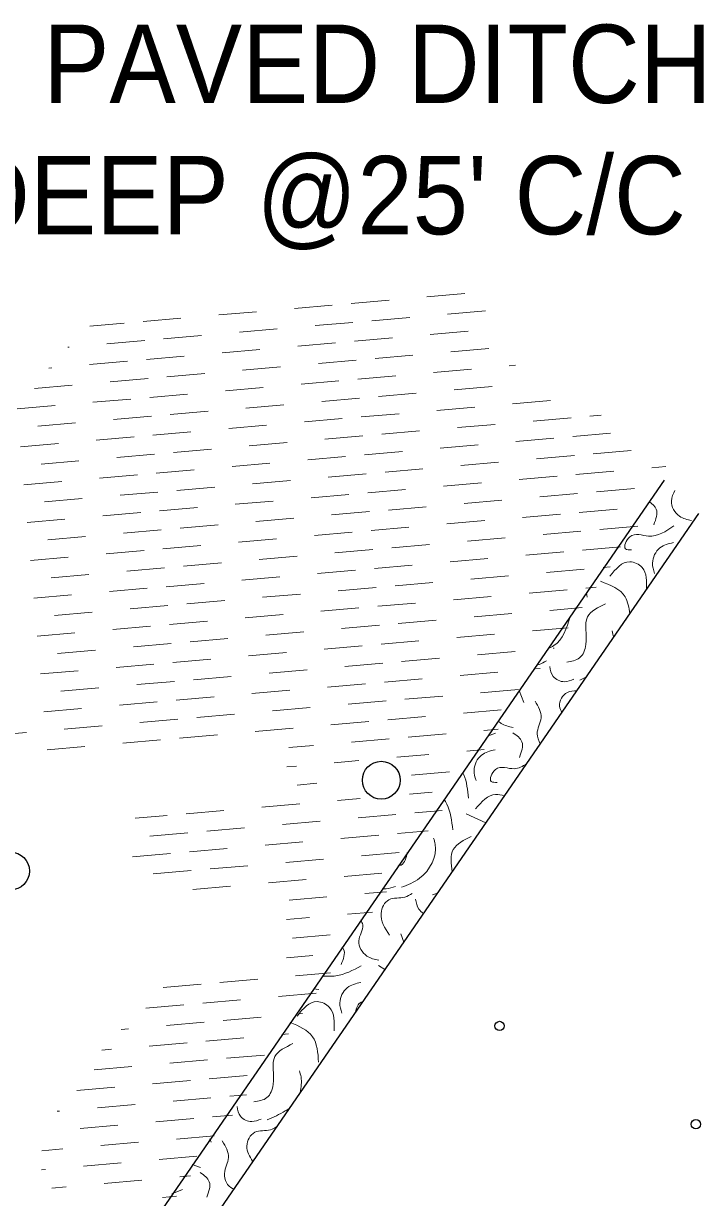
# Model space of a CAD drawing. Extents: x -393 to -23, y 148 to 422.
# Drawn here: x -261.98 to -249.45, y 342.25 to 363.87 of the extents above; entities that cross this region are included whole.
import ezdxf

# ---------------------------------------------------------------- set-up
doc = ezdxf.new("R2010")
doc.units = 0
doc.header["$LTSCALE"] = 0.56
doc.layers.add('1', color=7, linetype='Continuous', lineweight=13)

msp = doc.modelspace()

# ---------------------------------------------------------------- linework, layer by layer
at = {"layer": '1'}
for p, q in [((-255.9441, 358.7155), (-255.2467, 358.7765)), ((-254.5494, 358.8375), (-253.8521, 358.8985)), ((-258.3847, 358.5019), (-257.6874, 358.5629)), ((-256.9901, 358.6239), (-256.2928, 358.685)), ((-254.1702, 358.5193), (-253.4729, 358.5803)), ((-260.7577, 358.2943), (-260.1281, 358.3494)), ((-259.7794, 358.3799), (-259.0821, 358.4409)), ((-256.6109, 358.3057), (-255.9136, 358.3668)), ((-255.5649, 358.3973), (-254.8676, 358.4583)), ((-259.4002, 358.0617), (-258.7029, 358.1227)), ((-258.0056, 358.1837), (-257.3082, 358.2448)), ((-255.8831, 358.0182), (-255.1857, 358.0792)), ((-254.4884, 358.1402), (-253.7911, 358.2012)), ((-261.1653, 357.9073), (-261.1436, 357.9092)), ((-260.4462, 357.9702), (-259.7489, 358.0312)), ((-258.3238, 357.8046), (-257.6264, 357.8656)), ((-256.9291, 357.9266), (-256.2317, 357.9876)), ((-254.1093, 357.822), (-253.4119, 357.883)), ((-260.7644, 357.5911), (-260.0671, 357.6521)), ((-259.7184, 357.6826), (-259.0211, 357.7436)), ((-256.5499, 357.6084), (-255.8526, 357.6695)), ((-255.5039, 357.7), (-254.8066, 357.761)), ((-261.5165, 357.5253), (-261.4617, 357.5301)), ((-259.3392, 357.3644), (-258.6419, 357.4254)), ((-257.9446, 357.4864), (-257.2473, 357.5474)), ((-254.4274, 357.4428), (-253.73, 357.5038)), ((-253.0327, 357.5648), (-252.9167, 357.575)), ((-261.7799, 357.1509), (-261.0826, 357.2119)), ((-260.3852, 357.2729), (-259.6879, 357.3339)), ((-256.8681, 357.2292), (-256.1707, 357.2903)), ((-255.8221, 357.3208), (-255.1247, 357.3818)), ((-259.6574, 356.9853), (-258.9601, 357.0462)), ((-258.2627, 357.1072), (-257.5654, 357.1683)), ((-255.4429, 357.0027), (-254.7455, 357.0637)), ((-254.0482, 357.1247), (-253.3508, 357.1857)), ((-262.0981, 356.7717), (-261.4008, 356.8327)), ((-260.7034, 356.8938), (-260.0061, 356.9547)), ((-257.8836, 356.7891), (-257.1862, 356.8501)), ((-256.4889, 356.9111), (-255.7916, 356.9721)), ((-254.3663, 356.7455), (-253.669, 356.8065)), ((-252.9717, 356.8675), (-252.2743, 356.9285)), ((-260.3243, 356.5756), (-259.6269, 356.6366)), ((-259.2783, 356.6671), (-258.5809, 356.7281)), ((-256.8071, 356.5319), (-256.1097, 356.5929)), ((-255.761, 356.6234), (-255.0637, 356.6845)), ((-252.5925, 356.5493), (-251.8952, 356.6103)), ((-251.5465, 356.6408), (-251.3422, 356.6587)), ((-261.7189, 356.4536), (-261.0216, 356.5146)), ((-259.5964, 356.2879), (-258.8991, 356.3489)), ((-258.2018, 356.4099), (-257.5044, 356.4709)), ((-255.3818, 356.3053), (-254.6845, 356.3663)), ((-253.9872, 356.4273), (-253.2898, 356.4883)), ((-262.0371, 356.0744), (-261.3397, 356.1354)), ((-260.6424, 356.1964), (-259.9451, 356.2574)), ((-257.8226, 356.0917), (-257.1252, 356.1527)), ((-256.4278, 356.2138), (-255.7305, 356.2747)), ((-252.9107, 356.1702), (-252.2133, 356.2312)), ((-251.8647, 356.2617), (-251.1673, 356.3227)), ((-260.2632, 355.8782), (-259.5659, 355.9393)), ((-259.2172, 355.9697), (-258.5199, 356.0308)), ((-255.7, 355.9261), (-255.0027, 355.9872)), ((-254.3053, 356.0482), (-253.608, 356.1092)), ((-252.5315, 355.852), (-251.8342, 355.913)), ((-251.4855, 355.9435), (-250.7882, 356.0045)), ((-261.6579, 355.7562), (-260.9606, 355.8173)), ((-258.1407, 355.7126), (-257.4433, 355.7736)), ((-256.746, 355.8346), (-256.0487, 355.8956)), ((-253.9262, 355.73), (-253.2288, 355.791)), ((-250.409, 355.6863), (-250.1508, 355.7089)), ((-260.5814, 355.4991), (-259.8841, 355.5601)), ((-259.5354, 355.5906), (-258.8381, 355.6516)), ((-256.3668, 355.5164), (-255.6695, 355.5774)), ((-255.3208, 355.6079), (-254.6235, 355.669)), ((-252.8497, 355.4728), (-252.1523, 355.5338)), ((-251.8037, 355.5643), (-251.1063, 355.6253)), ((-261.9761, 355.377), (-261.2788, 355.4381)), ((-259.1562, 355.2724), (-258.4588, 355.3334)), ((-257.7615, 355.3944), (-257.0642, 355.4554)), ((-255.639, 355.2287), (-254.9417, 355.2898)), ((-254.2443, 355.3508), (-253.547, 355.4118)), ((-251.4245, 355.2462), (-250.7272, 355.3072)), ((-261.5969, 355.0589), (-260.8996, 355.1199)), ((-260.2022, 355.1809), (-259.5049, 355.2419)), ((-258.0797, 355.0152), (-257.3823, 355.0763)), ((-256.685, 355.1372), (-255.9877, 355.1982)), ((-253.8652, 355.0327), (-253.1678, 355.0937)), ((-252.4705, 355.1547), (-251.7732, 355.2157)), ((-260.5204, 354.8017), (-259.823, 354.8628)), ((-259.4743, 354.8932), (-258.777, 354.9543)), ((-256.3058, 354.8191), (-255.6085, 354.8801)), ((-255.2598, 354.9106), (-254.5625, 354.9717)), ((-252.7887, 354.7755), (-252.0913, 354.8365)), ((-251.7427, 354.867), (-251.0453, 354.928)), ((-261.9151, 354.6797), (-261.2177, 354.7407)), ((-259.0952, 354.5751), (-258.3978, 354.6361)), ((-257.7005, 354.6971), (-257.0032, 354.7581)), ((-254.1833, 354.6535), (-253.486, 354.7145)), ((-251.3635, 354.5488), (-250.6662, 354.6098)), ((-261.5359, 354.3615), (-260.8385, 354.4226)), ((-260.1412, 354.4836), (-259.4438, 354.5446)), ((-256.624, 354.4399), (-255.9267, 354.5009)), ((-255.578, 354.5314), (-254.8807, 354.5924)), ((-253.8042, 354.3353), (-253.1068, 354.3963)), ((-252.4095, 354.4573), (-251.7122, 354.5183)), ((-259.4133, 354.1959), (-258.716, 354.2569)), ((-258.0187, 354.3179), (-257.3213, 354.3789)), ((-256.2448, 354.1217), (-255.5475, 354.1827)), ((-255.1988, 354.2133), (-254.5015, 354.2743)), ((-251.6817, 354.1697), (-250.9843, 354.2307)), ((-261.854, 353.9823), (-261.1567, 354.0434)), ((-260.4593, 354.1044), (-259.762, 354.1654)), ((-257.6395, 353.9998), (-256.9422, 354.0607)), ((-254.1223, 353.9562), (-253.425, 354.0172)), ((-252.7277, 354.0782), (-252.0303, 354.1392)), ((-260.0802, 353.7862), (-259.3828, 353.8472)), ((-259.0342, 353.8777), (-258.3368, 353.9387)), ((-256.563, 353.7426), (-255.8657, 353.8036)), ((-255.517, 353.8341), (-254.8197, 353.8951)), ((-252.3485, 353.76), (-251.6512, 353.821)), ((-251.3025, 353.8515), (-251.1729, 353.8628)), ((-261.4748, 353.6642), (-260.7775, 353.7252)), ((-259.3523, 353.4986), (-258.655, 353.5596)), ((-257.9577, 353.6206), (-257.2603, 353.6816)), ((-255.1378, 353.5159), (-254.4405, 353.5769)), ((-253.7432, 353.638), (-253.0458, 353.699)), ((-261.793, 353.285), (-261.0957, 353.346)), ((-260.3983, 353.4071), (-259.701, 353.4681)), ((-257.5785, 353.3024), (-256.8812, 353.3634)), ((-256.1838, 353.4244), (-255.4865, 353.4854)), ((-254.0613, 353.2588), (-253.364, 353.3198)), ((-252.6667, 353.3808), (-251.9693, 353.4418)), ((-251.6207, 353.4723), (-251.4307, 353.4889)), ((-251.5984, 353.3078), (-251.6126, 353.3796)), ((-260.0192, 353.0889), (-259.3218, 353.1499)), ((-258.9732, 353.1804), (-258.2758, 353.2414)), ((-256.502, 353.0453), (-255.8047, 353.1062)), ((-255.456, 353.1368), (-254.7587, 353.1977)), ((-252.2875, 353.0627), (-251.6885, 353.1151)), ((-261.4138, 352.9668), (-260.7165, 353.0279)), ((-257.8967, 352.9232), (-257.1993, 352.9842)), ((-255.0768, 352.8186), (-254.3795, 352.8796)), ((-253.6822, 352.9407), (-252.9848, 353.0017)), ((-260.3373, 352.7097), (-259.64, 352.7707)), ((-259.2913, 352.8012), (-258.594, 352.8622)), ((-257.5175, 352.6051), (-256.8202, 352.6661)), ((-256.1228, 352.7271), (-255.4255, 352.7881)), ((-252.6057, 352.6835), (-251.9462, 352.7412)), ((-261.732, 352.5877), (-261.0347, 352.6487)), ((-259.9582, 352.3916), (-259.2608, 352.4526)), ((-258.9122, 352.4831), (-258.2148, 352.5441)), ((-255.395, 352.4394), (-254.6977, 352.5004)), ((-254.0003, 352.5614), (-253.303, 352.6225)), ((-261.3528, 352.2695), (-260.6555, 352.3305)), ((-257.8357, 352.2259), (-257.1383, 352.2869)), ((-256.441, 352.3479), (-255.7437, 352.4089)), ((-253.6212, 352.2433), (-252.9238, 352.3043)), ((-252.2265, 352.3653), (-252.2041, 352.3673)), ((-260.2763, 352.0124), (-259.579, 352.0734)), ((-259.2303, 352.1039), (-258.533, 352.1649)), ((-256.0618, 352.0297), (-255.3645, 352.0908)), ((-255.0158, 352.1212), (-254.3185, 352.1823)), ((-261.671, 351.8903), (-260.9737, 351.9513)), ((-258.8512, 351.7858), (-258.1538, 351.8467)), ((-257.4565, 351.9077), (-256.7592, 351.9688)), ((-255.334, 351.7421), (-254.6367, 351.8031)), ((-253.9393, 351.8641), (-253.242, 351.9252)), ((-252.5447, 351.9862), (-252.4619, 351.9934)), ((-251.7342, 351.7778), (-251.611, 351.8386)), ((-261.2918, 351.5722), (-260.5945, 351.6332)), ((-259.8972, 351.6943), (-259.1998, 351.7552)), ((-257.7747, 351.5286), (-257.0773, 351.5896)), ((-256.38, 351.6506), (-255.6827, 351.7116)), ((-253.5602, 351.5459), (-252.8628, 351.607)), ((-252.7674, 351.3662), (-252.8512, 351.5855)), ((-260.2153, 351.315), (-259.518, 351.3761)), ((-259.1693, 351.4066), (-258.472, 351.4676)), ((-256.0008, 351.3324), (-255.3035, 351.3934)), ((-254.9548, 351.4239), (-254.2575, 351.4849)), ((-261.61, 351.193), (-260.9127, 351.254)), ((-258.7902, 351.0884), (-258.0928, 351.1494)), ((-257.3955, 351.2104), (-256.6982, 351.2714)), ((-253.8783, 351.1667), (-253.181, 351.2278)), ((-261.2308, 350.8748), (-260.5335, 350.9358)), ((-259.8362, 350.9969), (-259.1388, 351.0579)), ((-256.319, 350.9532), (-255.6217, 351.0143)), ((-255.273, 351.0447), (-254.5757, 351.1058)), ((-262.6255, 350.7528), (-261.9282, 350.8138)), ((-259.1083, 350.7092), (-258.411, 350.7702)), ((-257.7137, 350.8313), (-257.0163, 350.8922)), ((-254.8938, 350.7266), (-254.1965, 350.7876)), ((-253.4991, 350.8486), (-253.2353, 350.8717)), ((-253.4331, 350.7428), (-253.2857, 350.8014)), ((-261.549, 350.4957), (-260.8517, 350.5567)), ((-260.1543, 350.6177), (-259.457, 350.6787)), ((-257.0913, 350.5343), (-256.6372, 350.5741)), ((-255.9398, 350.6351), (-255.2425, 350.6961)), ((-253.8173, 350.4694), (-253.4932, 350.4977)), ((-256.258, 350.2559), (-255.8013, 350.2958)), ((-255.1015, 350.3571), (-254.5146, 350.4084)), ((-257.1322, 350.1794), (-256.9553, 350.1949)), ((-254.8328, 350.0292), (-254.1354, 350.0902)), ((-256.941, 349.8448), (-256.5762, 349.8768)), ((-254.8692, 349.6747), (-254.4536, 349.7111)), ((-257.5917, 349.4366), (-256.8942, 349.4976)), ((-256.1969, 349.5586), (-255.7827, 349.5948)), ((-259.9257, 349.2323), (-259.335, 349.284)), ((-258.9863, 349.3146), (-258.289, 349.3756)), ((-255.8177, 349.2404), (-255.1204, 349.3014)), ((-254.7717, 349.3319), (-254.2666, 349.3761)), ((-253.4634, 349.1508), (-253.8288, 349.3148)), ((-258.6072, 348.9964), (-257.9097, 349.0574)), ((-257.2124, 349.1184), (-256.5151, 349.1794)), ((-255.0899, 348.9527), (-254.5243, 349.0023)), ((-259.6532, 348.9048), (-258.9558, 348.9659)), ((-257.5306, 348.7392), (-256.8332, 348.8003)), ((-256.1359, 348.8612), (-255.4386, 348.9222)), ((-259.9713, 348.5257), (-259.2739, 348.5867)), ((-258.9253, 348.6172), (-258.2279, 348.6782)), ((-255.7567, 348.5431), (-255.0594, 348.6041)), ((-258.5461, 348.2991), (-257.8487, 348.3601)), ((-257.1514, 348.4211), (-256.4541, 348.4821)), ((-259.5921, 348.2075), (-258.8947, 348.2685)), ((-256.0749, 348.1639), (-255.3776, 348.2249)), ((-258.8642, 347.9198), (-258.1669, 347.9809)), ((-257.4696, 348.0419), (-256.7722, 348.1029)), ((-257.0904, 347.7237), (-256.3931, 347.7847)), ((-255.6958, 347.8458), (-255.2977, 347.8806)), ((-254.3562, 347.8552), (-254.449, 347.8244)), ((-256.0139, 347.4666), (-255.5556, 347.5067)), ((-257.1353, 347.3685), (-256.7113, 347.4056)), ((-257.0294, 347.0264), (-256.3321, 347.0874)), ((-254.977, 346.9544), (-255.0325, 347.1052)), ((-257.1353, 346.6658), (-256.6502, 346.7082)), ((-256.9684, 346.3291), (-256.329, 346.385)), ((-255.4399, 346.5242), (-255.3274, 346.4458)), ((-259.4091, 346.1155), (-258.7117, 346.1765)), ((-258.3631, 346.207), (-257.6658, 346.2681)), ((-257.2866, 345.9499), (-256.5892, 346.0109)), ((-256.5403, 346.0794), (-256.6426, 346.0942)), ((-259.7272, 345.7363), (-259.0299, 345.7973)), ((-258.6812, 345.8278), (-257.9839, 345.8888)), ((-258.3021, 345.5097), (-257.6047, 345.5707)), ((-256.9074, 345.6318), (-256.8446, 345.6372)), ((-260.1824, 345.3452), (-260.0454, 345.3572)), ((-259.3481, 345.4182), (-258.6508, 345.4792)), ((-259.6662, 345.039), (-258.9689, 345.1)), ((-258.6202, 345.1305), (-257.9229, 345.1915)), ((-257.2256, 345.2526), (-257.1024, 345.2633)), ((-260.5387, 344.9627), (-260.3636, 344.978)), ((-258.2411, 344.8123), (-257.5437, 344.8733)), ((-260.6817, 344.5988), (-259.9844, 344.6598)), ((-259.2871, 344.7208), (-258.5897, 344.7818)), ((-258.5592, 344.4332), (-257.8619, 344.4942)), ((-260.9999, 344.2197), (-260.3026, 344.2807)), ((-259.6053, 344.3417), (-258.9079, 344.4027)), ((-259.2261, 344.0235), (-258.5288, 344.0845)), ((-258.1801, 344.115), (-257.8758, 344.1416)), ((-261.3628, 343.8366), (-261.3181, 343.8405)), ((-260.6207, 343.9015), (-259.9234, 343.9625)), ((-260.9389, 343.5223), (-260.2416, 343.5833)), ((-259.5442, 343.6443), (-258.8469, 343.7053)), ((-258.4982, 343.7358), (-258.1337, 343.7677)), ((-259.1651, 343.3262), (-258.4677, 343.3872)), ((-261.6422, 343.1095), (-261.2571, 343.1432)), ((-260.5598, 343.2042), (-259.8624, 343.2652)), ((-258.5278, 343.2663), (-258.5517, 343.3288)), ((-259.4832, 342.947), (-258.7859, 343.008)), ((-261.651, 342.7573), (-261.5752, 342.764)), ((-260.8779, 342.825), (-260.1806, 342.886)), ((-258.7232, 342.803), (-258.8768, 342.858)), ((-260.4987, 342.5068), (-259.8014, 342.5678)), ((-259.1041, 342.6288), (-258.9071, 342.6461)), ((-261.4615, 342.4226), (-261.1961, 342.4458)), ((-259.0552, 342.3946), (-259.2491, 342.3189)), ((-259.4223, 342.2497), (-259.1648, 342.2722))]:
    msp.add_line(p, q, dxfattribs=at)
at = {"layer": '1', "lineweight": 25}
for p, q in [((-283.8547, 306.5439), (-250.1748, 355.462)), ((-283.2154, 305.9324), (-249.5397, 354.8443))]:
    msp.add_line(p, q, dxfattribs=at)
for centre, radius in [((-255.3911, 349.9338), 0.3486), ((-262.2222, 348.2616), 0.3486), ((-253.2126, 345.4079), 0.0861), ((-249.5953, 343.598), 0.0861)]:
    msp.add_circle(centre, radius, dxfattribs=at)
at = {"layer": '1'}
for points in [[(-249.6762, 354.7183), (-249.8951, 354.7967), (-250.0462, 355.076), (-249.98, 355.2726)], [(-250.4515, 355.0613), (-250.3254, 354.9252), (-250.3704, 354.6391)], [(-250.7799, 354.1794), (-250.8908, 354.1954), (-250.8126, 354.4142), (-250.4668, 354.4307), (-249.999, 354.6167)], [(-250.0081, 354.3098), (-250.2562, 354.213), (-250.394, 353.9326), (-250.3587, 353.7442)], [(-250.5047, 353.4441), (-250.5853, 353.851), (-250.8118, 353.9578), (-251.1818, 353.6913)], [(-250.8123, 352.9977), (-250.8971, 353.3108), (-251.3551, 353.5993)], [(-251.2588, 353.1837), (-251.59, 352.9428), (-251.6205, 352.4324), (-251.7376, 352.1879), (-251.9752, 352.1091)], [(-252.3154, 352.3616), (-252.211, 352.4133), (-251.9088, 352.9505)], [(-251.1087, 352.5676), (-251.1091, 352.5692), (-251.1396, 352.6828)], [(-252.5287, 352.0528), (-252.4833, 352.0663), (-252.3489, 352.1327)], [(-252.2877, 352.0255), (-252.2241, 351.8447), (-252.0155, 351.7482), (-251.845, 351.7938)], [(-252.0635, 351.182), (-252.1076, 351.2973), (-251.9621, 351.5494), (-251.7877, 351.5822)], [(-252.4633, 350.6019), (-252.5199, 350.7913), (-252.4465, 351.0849), (-252.5588, 351.3898)], [(-252.9628, 350.903), (-253.1817, 350.9813), (-253.2409, 351.0212)], [(-252.9662, 350.8089), (-252.7992, 350.6405), (-252.8442, 350.3544)], [(-253.2947, 350.4946), (-253.5428, 350.3977), (-253.6807, 350.1173), (-253.6454, 349.9288)], [(-253.786, 349.602), (-253.8719, 350.0357), (-253.8918, 350.0783)], [(-253.2537, 349.8947), (-253.3646, 349.9108), (-253.2863, 350.1296), (-252.9406, 350.146), (-252.7159, 350.2353)], [(-253.12, 349.649), (-253.2856, 349.6732), (-253.6556, 349.4067)], [(-254.0722, 349.0232), (-254.1838, 349.4956), (-254.233, 349.5842)], [(-255.0208, 347.9625), (-254.6847, 348.1286), (-254.3957, 348.7538), (-254.4262, 348.8675)], [(-253.7326, 348.899), (-254.0637, 348.6582), (-254.0856, 348.2478)], [(-254.9114, 348.6016), (-255.0242, 348.3726), (-255.083, 348.353)], [(-255.3742, 347.9312), (-255.3022, 347.9329), (-255.1317, 347.9785)], [(-255.2412, 347.0816), (-255.3942, 347.4821), (-255.2488, 347.7341), (-254.9571, 347.7817), (-254.8227, 347.8481)], [(-254.7615, 347.7408), (-254.6978, 347.56), (-254.6154, 347.479)], [(-255.4366, 346.6183), (-255.6555, 346.6967), (-255.8066, 346.976), (-255.7332, 347.2696), (-255.7672, 347.362)], [(-256.1091, 346.8668), (-256.0858, 346.8252), (-256.1308, 346.5391)], [(-256.4828, 346.3256), (-256.2272, 346.3307), (-255.7594, 346.5168)], [(-255.7685, 346.2099), (-256.0166, 346.113), (-256.1544, 345.8327), (-256.1192, 345.6442)], [(-256.2597, 345.3173), (-256.3457, 345.751), (-256.5722, 345.8578), (-256.9423, 345.5913)], [(-255.8688, 345.6602), (-255.7601, 345.8449), (-255.7376, 345.8508)], [(-256.5459, 344.7385), (-256.6575, 345.2109), (-257.0704, 345.4745)], [(-257.0192, 345.0837), (-257.3504, 344.8429), (-257.3809, 344.3324), (-257.498, 344.0879), (-257.7357, 344.0092)], [(-256.8854, 344.1851), (-256.8695, 344.4692), (-256.9, 344.5828)], [(-258.0482, 343.9255), (-257.9845, 343.7447), (-257.7759, 343.6482), (-257.6054, 343.6938)], [(-257.4946, 343.6778), (-257.1585, 343.8439), (-257.0922, 343.8851)], [(-257.7603, 342.9156), (-257.868, 343.1974), (-257.7225, 343.4494), (-257.4308, 343.497), (-257.3228, 343.5503)], [(-258.1117, 342.4058), (-258.1293, 342.4121), (-258.2803, 342.6913), (-258.2069, 342.9849), (-258.3192, 343.2898)], [(-258.7266, 342.7089), (-258.5596, 342.5405), (-258.6046, 342.2544)]]:
    msp.add_spline(points, degree=3, dxfattribs=at)

# ---------------------------------------------------------------- texts
at = {"layer": '1', "width": 0.95}
for s, p in [('SCORE PAVED DITCH', (-268.6441, 362.4072)), ("1 1/2'' DEEP @25' C/C", (-268.4708, 359.9882))]:
    msp.add_text(s, height=1.442, dxfattribs=at).set_placement(p)

doc.saveas('drawing.dxf')
